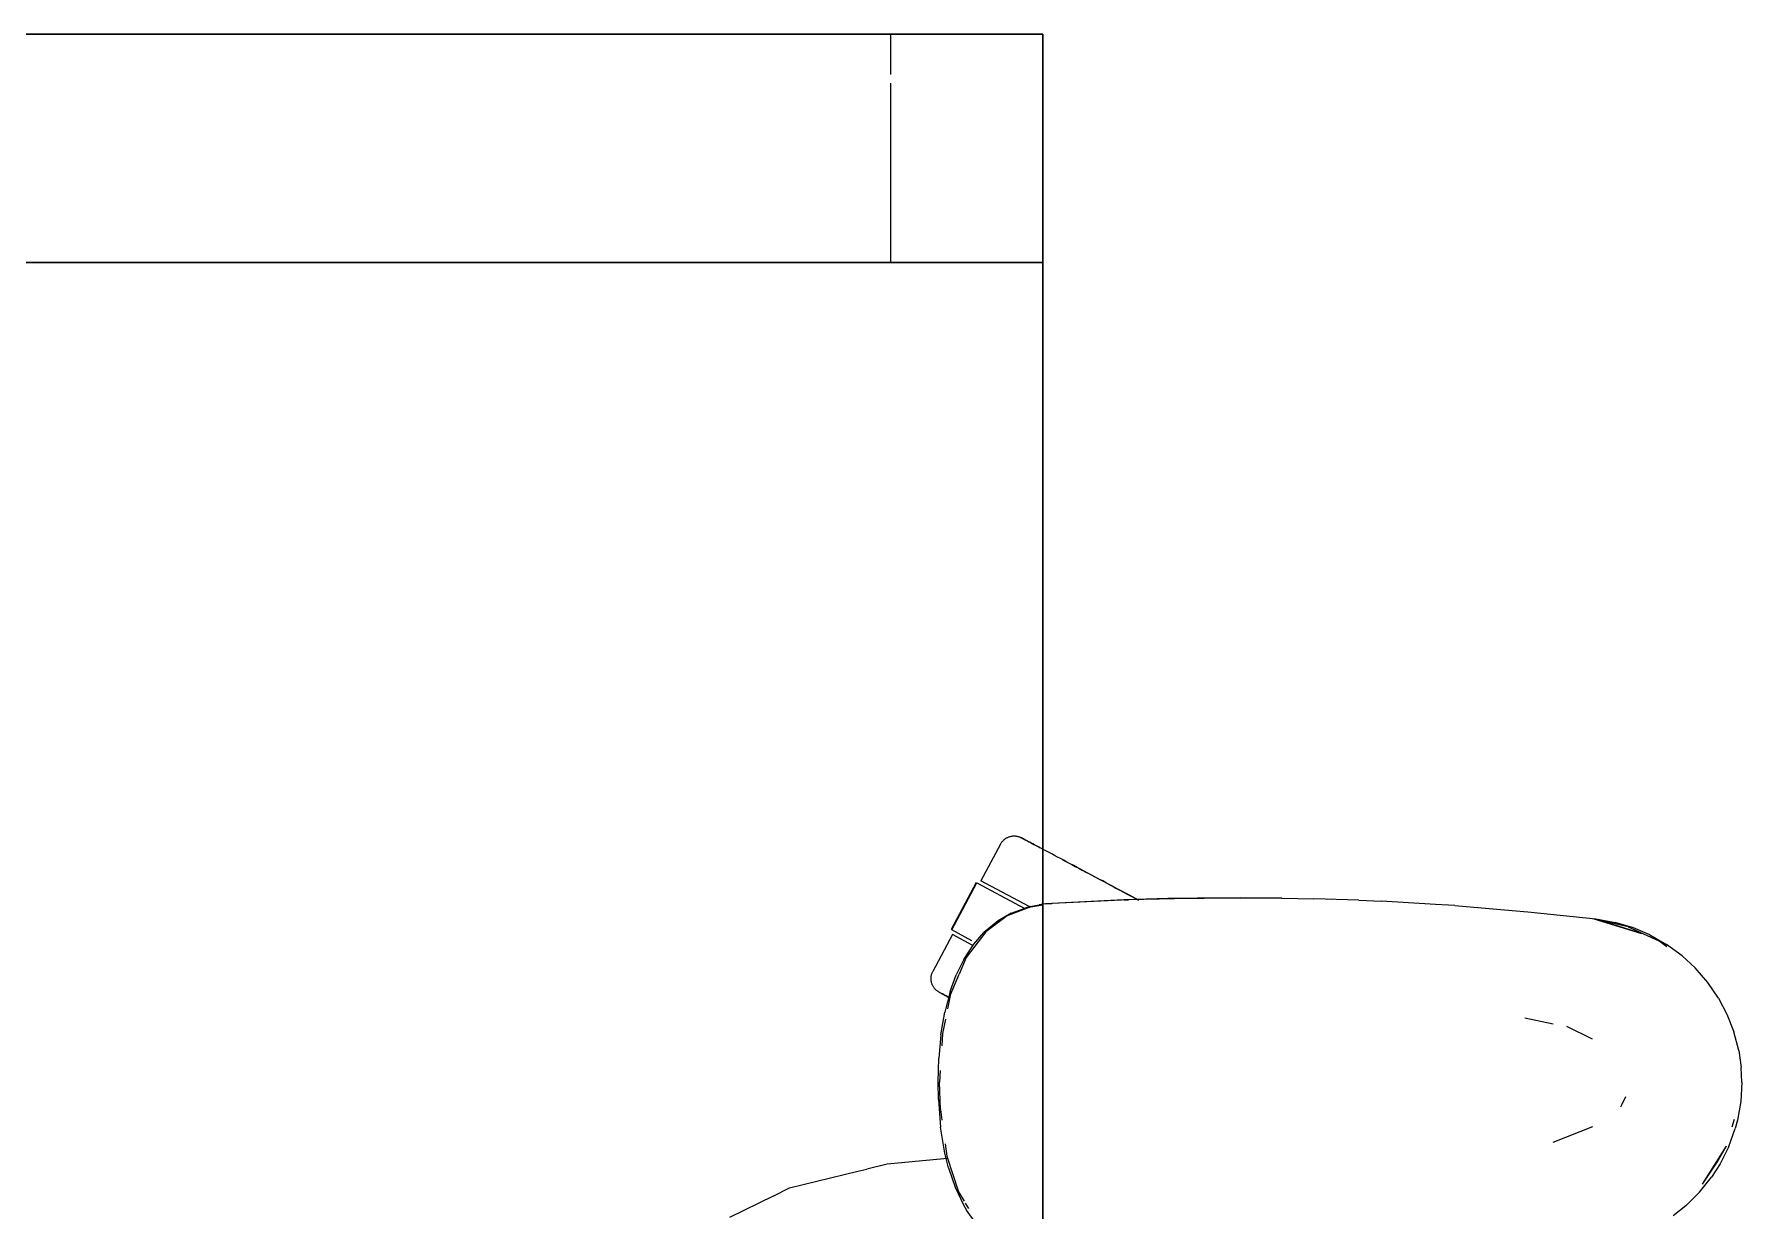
# Model space of a CAD drawing. Header units: millimetres. Extents: x 79795 to 317870, y -36033 to 97293.
# Drawn here: x 209857.6 to 210306.6, y 10690.5 to 10999.8 of the extents above; entities that cross this region are included whole.
import ezdxf

# ---------------------------------------------------------------- set-up
doc = ezdxf.new("R2010")
doc.units = ezdxf.units.MM
doc.header["$MEASUREMENT"] = 0
doc.layers.add('G-IMPT', color=8, linetype='CONTINUOUS', lineweight=9)
doc.layers.add('I-FURN', color=8, linetype='CONTINUOUS', lineweight=9)

msp = doc.modelspace()

# ---------------------------------------------------------------- linework, layer by layer
at = {"layer": 'G-IMPT'}
for p, q in [((210123.53, 10771.18), (210121.88, 10770.92)), ((210145.31, 10772.26), (210123.53, 10771.18)), ((210144.1, 10772.22), (210123.53, 10771.18)), ((210123.53, 10771.18), (210125.13, 10771.29)), ((210145.31, 10772.26), (210125.13, 10771.29)), ((210165.5, 10772.73), (210144.1, 10772.22)), ((210155.66, 10772.57), (210144.1, 10772.22)), ((210144.1, 10772.22), (210145.31, 10772.26)), ((210165.5, 10772.73), (210145.31, 10772.26)), ((210155.66, 10772.57), (210174.89, 10772.77)), ((210165.5, 10772.73), (210155.66, 10772.57)), ((210185.68, 10772.68), (210155.66, 10772.57)), ((210165.5, 10772.69), (210163.46, 10772.71)), ((210185.68, 10772.68), (210165.5, 10772.73)), ((210185.68, 10772.68), (210174.89, 10772.77)), ((210185.68, 10772.68), (210194.1, 10772.52)), ((210205.86, 10772.13), (210194.1, 10772.52)), ((210199.04, 10772.38), (210197.54, 10772.39)), ((210205.86, 10772.13), (210211.88, 10771.87)), ((210226.02, 10771.06), (210211.88, 10771.87)), ((210231.11, 10770.74), (210226.02, 10771.06)), ((210111.06, 10766.76), (210107.32, 10763.68)), ((210113.47, 10768.05), (210107.84, 10763.88)), ((210114.5, 10768.72), (210111.06, 10766.76)), ((210119.66, 10770.46), (210113.47, 10768.05)), ((210114.5, 10768.72), (210118.14, 10770.11)), ((210119.49, 10770.48), (210118.14, 10770.11)), ((210119.49, 10770.48), (210121.88, 10770.92)), ((210119.66, 10770.46), (210122.83, 10770.94)), ((210231.11, 10770.74), (210246.17, 10769.49)), ((210239.29, 10770.09), (210240.97, 10769.92)), ((210246.17, 10769.49), (210250.3, 10769.14)), ((210250.3, 10769.14), (210268.22, 10767.24)), ((210267.71, 10767.24), (210280.17, 10763.41)), ((210267.71, 10767.24), (210271.03, 10766.32)), ((210268.22, 10767.24), (210273.27, 10766.34)), ((210276.68, 10765.2), (210268.28, 10767.11)), ((210107.84, 10763.88), (210102.63, 10757.09)), ((210104.66, 10760.64), (210107.32, 10763.68)), ((210280.17, 10763.41), (210271.03, 10766.32)), ((210278.13, 10764.88), (210273.27, 10766.34)), ((210276.68, 10765.2), (210284.74, 10761.46)), ((210282.37, 10763.07), (210278.13, 10764.88)), ((210282.37, 10763.07), (210286.81, 10760.55)), ((210102, 10756.6), (210104.66, 10760.64)), ((210286.85, 10759.86), (210284.74, 10761.46)), ((210290.89, 10757.56), (210286.81, 10760.55)), ((210290.89, 10757.56), (210294.33, 10754.39)), ((210102, 10756.6), (210100.02, 10752.52)), ((210102.63, 10757.09), (210100.79, 10752.7)), ((210297.65, 10750.56), (210294.33, 10754.39)), ((210098.43, 10748.19), (210100.02, 10752.52)), ((210098.46, 10747.07), (210100.79, 10752.7)), ((210300.48, 10746.39), (210297.65, 10750.56)), ((210098.43, 10748.19), (210097, 10742.71)), ((210098.46, 10747.07), (210097.75, 10743.61)), ((210300.48, 10746.39), (210302.67, 10742.23)), ((210096, 10736.78), (210097, 10742.71)), ((210097.19, 10740.86), (210096.42, 10737.11)), ((210249.51, 10741.27), (210256.94, 10739.7)), ((210302.67, 10742.23), (210304.51, 10737.52)), ((210096, 10736.78), (210095.44, 10730.63)), ((210096.42, 10737.11), (210096.22, 10733.91)), ((210267.34, 10735.67), (210260.56, 10738.93)), ((210305.77, 10732.65), (210304.51, 10737.52)), ((210095.26, 10724.29), (210095.44, 10730.63)), ((210305.77, 10732.65), (210306.42, 10728.14)), ((210095.82, 10727.4), (210095.63, 10724.29)), ((210306.59, 10724.29), (210306.42, 10728.14)), ((210095.35, 10719.78), (210095.26, 10724.29)), ((210095.86, 10717.12), (210095.63, 10724.29)), ((210306.59, 10724.29), (210306.29, 10719.25)), ((210095.35, 10719.78), (210095.92, 10712.47)), ((210095.86, 10717.12), (210096.26, 10714.34)), ((210274.96, 10718.24), (210274.66, 10717.79)), ((210275.97, 10720.46), (210274.96, 10718.24)), ((210306.29, 10719.25), (210305.41, 10714.3)), ((210257.01, 10708.57), (210267.43, 10712.71)), ((210304.05, 10712.61), (210304.67, 10714.64)), ((210305.41, 10714.3), (210304.85, 10712.17)), ((210097.04, 10705.7), (210095.92, 10712.47)), ((210097.13, 10708.15), (210097.59, 10704.86)), ((210303.14, 10707.4), (210304.85, 10712.17)), ((210097.72, 10704.24), (210081.84, 10702.8)), ((210098.02, 10701.78), (210097.04, 10705.7)), ((210097.59, 10704.86), (210100.62, 10695.47)), ((210302.49, 10707.49), (210296.17, 10697.54)), ((210300.33, 10703.82), (210296.17, 10697.54)), ((210302.49, 10707.49), (210300.33, 10703.82)), ((210303.14, 10707.4), (210300.9, 10702.89)), ((210056.24, 10696.52), (210074.18, 10700.92)), ((210074.18, 10700.92), (210076.55, 10701.5)), ((210081.84, 10702.8), (210076.55, 10701.5)), ((210098.02, 10701.78), (210099.76, 10696.69)), ((210295.44, 10695.37), (210298.63, 10699.34)), ((210300.9, 10702.89), (210298.63, 10699.34)), ((210051.88, 10694.37), (210056.24, 10696.52)), ((210099.76, 10696.69), (210101.96, 10692.05)), ((210100.62, 10695.47), (210102.09, 10693.02)), ((210295.44, 10695.37), (210291.84, 10691.82)), ((210051.88, 10694.37), (210040.41, 10688.72)), ((210101.96, 10692.05), (210102.77, 10690.68)), ((210102.37, 10692.55), (210103.23, 10691.11)), ((210105.21, 10687.22), (210102.77, 10690.68)), ((210291.84, 10691.82), (210288.53, 10689.19))]:
    msp.add_line(p, q, dxfattribs=at)
at = {"layer": 'I-FURN'}
for p, q in [((209326.83, 10999.83), (210122.83, 10999.83)), ((210122.83, 10999.83), (209326.83, 10999.83)), ((209326.83, 10999.83), (210122.83, 10999.83)), ((210082.83, 10999.83), (209362.83, 10999.83)), ((210122.83, 10999.83), (210082.83, 10999.83)), ((210082.83, 10989.25), (210082.83, 10999.83)), ((210082.83, 10989.25), (210082.83, 10999.83)), ((210122.83, 10939.83), (210122.83, 10999.83)), ((210122.83, 10999.83), (210122.83, 10939.83)), ((210122.83, 9399.83), (210122.83, 10999.83)), ((210122.83, 10999.83), (210122.83, 9399.83)), ((210082.83, 10939.83), (210082.83, 10986.93)), ((210082.83, 10939.83), (210082.83, 10986.93)), ((209362.83, 10939.83), (210082.83, 10939.83)), ((210122.83, 10939.83), (209687.83, 10939.83)), ((210082.83, 10939.83), (210122.83, 10939.83)), ((210114.29, 10788.94), (210114.45, 10788.97)), ((210114.45, 10788.97), (210114.6, 10789)), ((210114.6, 10789), (210114.76, 10789.03)), ((210114.76, 10789.03), (210114.92, 10789.04)), ((210114.92, 10789.04), (210115.09, 10789.05)), ((210115.09, 10789.05), (210115.25, 10789.06)), ((210115.25, 10789.06), (210115.41, 10789.05)), ((210115.41, 10789.05), (210115.57, 10789.04)), ((210115.57, 10789.04), (210115.73, 10789.03)), ((210115.73, 10789.03), (210115.89, 10789.01)), ((210115.89, 10789.01), (210116.05, 10788.98)), ((210116.05, 10788.98), (210116.2, 10788.94)), ((210111.7, 10786.92), (210106.55, 10777.23)), ((210111.7, 10786.92), (210111.78, 10787.06)), ((210111.78, 10787.06), (210111.86, 10787.2)), ((210111.86, 10787.2), (210111.95, 10787.33)), ((210111.95, 10787.33), (210112.04, 10787.46)), ((210112.04, 10787.46), (210112.14, 10787.59)), ((210112.14, 10787.59), (210112.25, 10787.71)), ((210112.25, 10787.71), (210112.36, 10787.83)), ((210112.36, 10787.83), (210112.47, 10787.94)), ((210112.47, 10787.94), (210112.59, 10788.05)), ((210112.59, 10788.05), (210112.71, 10788.16)), ((210112.71, 10788.16), (210112.84, 10788.25)), ((210112.84, 10788.25), (210112.97, 10788.35)), ((210112.97, 10788.35), (210113.11, 10788.44)), ((210113.11, 10788.44), (210113.25, 10788.52)), ((210113.25, 10788.52), (210113.39, 10788.6)), ((210113.39, 10788.6), (210113.53, 10788.67)), ((210113.53, 10788.67), (210113.68, 10788.74)), ((210113.68, 10788.74), (210113.83, 10788.8)), ((210113.83, 10788.8), (210113.98, 10788.85)), ((210113.98, 10788.85), (210114.13, 10788.9)), ((210114.13, 10788.9), (210114.29, 10788.94)), ((210116.2, 10788.94), (210116.36, 10788.9)), ((210116.36, 10788.9), (210116.51, 10788.85)), ((210116.51, 10788.85), (210116.67, 10788.8)), ((210116.67, 10788.8), (210116.82, 10788.74)), ((210116.82, 10788.74), (210116.96, 10788.68)), ((210116.96, 10788.68), (210117.11, 10788.61)), ((210117.11, 10788.61), (210117.15, 10788.59)), ((210117.15, 10788.59), (210117.17, 10788.57)), ((210117.15, 10788.58), (210117.15, 10788.59)), ((210117.19, 10788.56), (210117.15, 10788.58)), ((210117.17, 10788.57), (210117.23, 10788.54)), ((210117.28, 10788.52), (210117.19, 10788.56)), ((210117.23, 10788.54), (210117.33, 10788.49)), ((210117.4, 10788.45), (210117.28, 10788.52)), ((210117.33, 10788.49), (210117.47, 10788.41)), ((210117.56, 10788.37), (210117.4, 10788.45)), ((210117.47, 10788.41), (210117.65, 10788.32)), ((210117.76, 10788.26), (210117.56, 10788.37)), ((210117.65, 10788.32), (210117.87, 10788.2)), ((210118, 10788.13), (210117.76, 10788.26)), ((210117.87, 10788.2), (210118.13, 10788.06)), ((210118.28, 10787.98), (210118, 10788.13)), ((210118.13, 10788.06), (210118.42, 10787.91)), ((210118.6, 10787.81), (210118.28, 10787.98)), ((210118.42, 10787.91), (210118.76, 10787.73)), ((210118.96, 10787.62), (210118.6, 10787.81)), ((210118.76, 10787.73), (210119.13, 10787.53)), ((210119.35, 10787.41), (210118.96, 10787.62)), ((210119.13, 10787.53), (210119.54, 10787.31)), ((210119.78, 10787.19), (210119.35, 10787.41)), ((210119.54, 10787.31), (210119.99, 10787.07)), ((210120.24, 10786.94), (210119.78, 10787.19)), ((210119.99, 10787.07), (210120.47, 10786.82)), ((210120.74, 10786.67), (210120.24, 10786.94)), ((210120.47, 10786.82), (210120.99, 10786.54)), ((210121.28, 10786.39), (210120.74, 10786.67)), ((210120.99, 10786.54), (210121.54, 10786.25)), ((210121.85, 10786.09), (210121.28, 10786.39)), ((210121.54, 10786.25), (210122.12, 10785.94)), ((210122.45, 10785.77), (210121.85, 10786.09)), ((210123.08, 10785.43), (210122.45, 10785.77)), ((210123.75, 10785.08), (210123.08, 10785.43)), ((210124.44, 10784.71), (210123.75, 10785.08)), ((210125.16, 10784.32), (210124.44, 10784.71)), ((210125.91, 10783.92), (210125.16, 10784.32)), ((210126.69, 10783.51), (210125.91, 10783.92)), ((210127.49, 10783.09), (210126.69, 10783.51)), ((210128.32, 10782.65), (210127.49, 10783.09)), ((210127.87, 10782.88), (210128.7, 10782.44)), ((210129.16, 10782.2), (210128.32, 10782.65)), ((210128.7, 10782.44), (210129.56, 10781.99)), ((210130.03, 10781.73), (210129.16, 10782.2)), ((210129.56, 10781.99), (210130.44, 10781.52)), ((210130.92, 10781.26), (210130.03, 10781.73)), ((210130.44, 10781.52), (210131.33, 10781.04)), ((210131.82, 10780.78), (210130.92, 10781.26)), ((210131.33, 10781.04), (210132.25, 10780.56)), ((210132.75, 10780.29), (210131.82, 10780.78)), ((210132.25, 10780.56), (210133.18, 10780.06)), ((210133.68, 10779.79), (210132.75, 10780.29)), ((210133.18, 10780.06), (210134.12, 10779.56)), ((210105.25, 10776.79), (210098.68, 10764.43)), ((210098.85, 10764.34), (210105.42, 10776.7)), ((210105.42, 10776.7), (210117.93, 10770.05)), ((210119.21, 10770.5), (210106.55, 10777.23)), ((210134.64, 10779.29), (210133.68, 10779.79)), ((210134.12, 10779.56), (210135.08, 10779.05)), ((210135.6, 10778.77), (210134.64, 10779.29)), ((210135.08, 10779.05), (210136.05, 10778.54)), ((210136.57, 10778.26), (210135.6, 10778.77)), ((210136.05, 10778.54), (210137.02, 10778.02)), ((210137.56, 10777.73), (210136.57, 10778.26)), ((210137.02, 10778.02), (210138.01, 10777.49)), ((210138.55, 10777.21), (210137.56, 10777.73)), ((210138.01, 10777.49), (210139.01, 10776.96)), ((210139.54, 10776.68), (210138.55, 10777.21)), ((210139.01, 10776.96), (210140.01, 10776.43)), ((210140.55, 10776.14), (210139.54, 10776.68)), ((210140.01, 10776.43), (210141.01, 10775.9)), ((210141.55, 10775.61), (210140.55, 10776.14)), ((210141.01, 10775.9), (210142.01, 10775.36)), ((210142.56, 10775.08), (210141.55, 10775.61)), ((210142.01, 10775.36), (210143.02, 10774.83)), ((210143.56, 10774.54), (210142.56, 10775.08)), ((210143.02, 10774.83), (210144.02, 10774.3)), ((210144.56, 10774.01), (210143.56, 10774.54)), ((210144.02, 10774.3), (210145.02, 10773.76)), ((210145.56, 10773.48), (210144.56, 10774.01)), ((210145.02, 10773.76), (210146.02, 10773.23)), ((210146.56, 10772.95), (210145.56, 10773.48)), ((210146.02, 10773.23), (210147.01, 10772.71)), ((210147.54, 10772.42), (210146.56, 10772.95)), ((210147.01, 10772.71), (210148, 10772.18)), ((210099.04, 10763.11), (210093.89, 10753.42)), ((210104.14, 10761.52), (210098.85, 10764.34)), ((210104.23, 10760.35), (210099.04, 10763.11)), ((210093.67, 10752.94), (210093.73, 10753.09)), ((210093.73, 10753.09), (210093.79, 10753.24)), ((210093.79, 10753.24), (210093.86, 10753.38)), ((210093.86, 10753.38), (210093.89, 10753.42)), ((210093.41, 10751.52), (210093.42, 10751.68)), ((210093.42, 10751.36), (210093.41, 10751.52)), ((210093.42, 10751.68), (210093.43, 10751.84)), ((210093.43, 10751.2), (210093.42, 10751.36)), ((210093.43, 10751.84), (210093.44, 10752)), ((210093.44, 10751.04), (210093.43, 10751.2)), ((210093.44, 10752), (210093.46, 10752.16)), ((210093.47, 10750.88), (210093.44, 10751.04)), ((210093.46, 10752.16), (210093.49, 10752.32)), ((210093.5, 10750.72), (210093.47, 10750.88)), ((210093.49, 10752.32), (210093.53, 10752.48)), ((210093.53, 10750.56), (210093.5, 10750.72)), ((210093.53, 10752.48), (210093.57, 10752.63)), ((210093.57, 10750.41), (210093.53, 10750.56)), ((210093.57, 10752.63), (210093.62, 10752.79)), ((210093.62, 10750.25), (210093.57, 10750.41)), ((210093.62, 10752.79), (210093.67, 10752.94)), ((210093.67, 10750.1), (210093.62, 10750.25)), ((210093.73, 10749.95), (210093.67, 10750.1)), ((210093.8, 10749.8), (210093.73, 10749.95)), ((210093.87, 10749.66), (210093.8, 10749.8)), ((210093.95, 10749.52), (210093.87, 10749.66)), ((210094.03, 10749.38), (210093.95, 10749.52)), ((210094.12, 10749.25), (210094.03, 10749.38)), ((210094.22, 10749.11), (210094.12, 10749.25)), ((210094.32, 10748.99), (210094.22, 10749.11)), ((210094.42, 10748.86), (210094.32, 10748.99)), ((210094.53, 10748.75), (210094.42, 10748.86)), ((210094.64, 10748.63), (210094.53, 10748.75)), ((210094.76, 10748.52), (210094.64, 10748.63)), ((210094.88, 10748.42), (210094.76, 10748.52)), ((210095.01, 10748.32), (210094.88, 10748.42)), ((210095.14, 10748.22), (210095.01, 10748.32)), ((210095.27, 10748.13), (210095.14, 10748.22)), ((210095.41, 10748.05), (210095.27, 10748.13)), ((210095.55, 10747.97), (210095.41, 10748.05)), ((210095.56, 10747.97), (210095.55, 10747.97)), ((210095.55, 10747.97), (210095.57, 10747.96)), ((210095.6, 10747.94), (210095.56, 10747.97)), ((210095.57, 10747.96), (210095.63, 10747.93)), ((210095.68, 10747.9), (210095.6, 10747.94)), ((210095.63, 10747.93), (210095.73, 10747.87)), ((210095.8, 10747.84), (210095.68, 10747.9)), ((210095.73, 10747.87), (210095.87, 10747.8)), ((210095.96, 10747.75), (210095.8, 10747.84)), ((210095.87, 10747.8), (210096.05, 10747.7)), ((210096.17, 10747.64), (210095.96, 10747.75)), ((210096.05, 10747.7), (210096.27, 10747.59)), ((210096.41, 10747.51), (210096.17, 10747.64)), ((210096.27, 10747.59), (210096.53, 10747.45)), ((210096.69, 10747.37), (210096.41, 10747.51)), ((210096.53, 10747.45), (210096.83, 10747.29)), ((210097, 10747.2), (210096.69, 10747.37)), ((210096.83, 10747.29), (210097.16, 10747.11)), ((210097.36, 10747.01), (210097, 10747.2)), ((210097.16, 10747.11), (210097.54, 10746.91)), ((210097.75, 10746.8), (210097.36, 10747.01)), ((210097.54, 10746.91), (210097.95, 10746.7)), ((210098.18, 10746.57), (210097.75, 10746.8))]:
    msp.add_line(p, q, dxfattribs=at)

doc.saveas('drawing.dxf')
